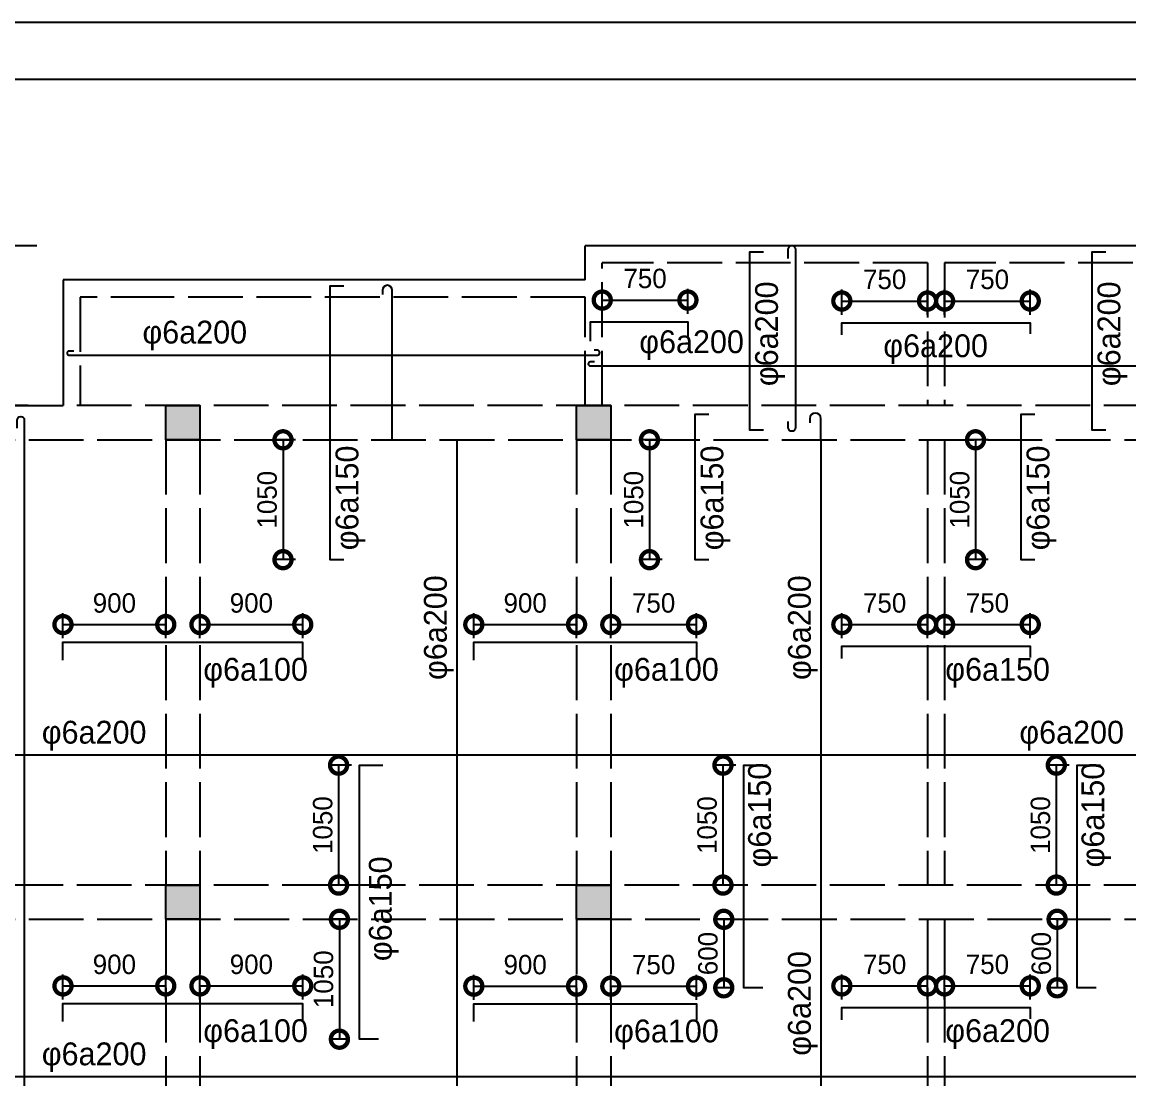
# Model space of a CAD drawing. Extents: x -103300 to -22645, y -943 to 55291.
# Drawn here: x -56054 to -46356, y 46035 to 55291 of the extents above; entities that cross this region are included whole.
import ezdxf

# ---------------------------------------------------------------- set-up
doc = ezdxf.new("R2010")
doc.units = 0
doc.header["$LTSCALE"] = 40
doc.linetypes.add('ACAD_ISO02W100', pattern=[15, 12, -3])
doc.layers.get('0').update_dxf_attribs({"linetype": 'CONTINUOUS'})
doc.layers.get('DEFPOINTS').update_dxf_attribs({"linetype": 'CONTINUOUS'})
for name, color, linetype in [('BAO', 3, 'CONTINUOUS'), ('COT', 3, 'CONTINUOUS'), ('KTHUOT', 6, 'CONTINUOUS'), ('MANH', 2, 'CONTINUOUS'), ('TEXT', 7, 'CONTINUOUS'), ('THEP', 1, 'CONTINUOUS')]:
    doc.layers.add(name, color=color, linetype=linetype)
doc.styles.add('VNI-HELVE', font='VHELVEN.TTF')
doc.styles.add('VNI-TIMES', font='VTIMESN.TTF')
doc.dimstyles.new('D1', dxfattribs={"dimscale": 0, "dimtxt": 300, "dimasz": 250, "dimexe": 250, "dimexo": 0, "dimgap": 160, "dimtad": 1, "dimdec": 0, "dimdsep": 46, "dimtxsty": 'VNI-HELVE', "dimblk1": 'ARCHTICK', "dimblk2": 'ARCHTICK', "dimsah": 1, "dimcen": 2.5, "dimclrd": 6, "dimclre": 6, "dimclrt": 6, "dimadec": 0, "dimazin": 0, "dimtfac": 1, "dimtdec": 0, "dimtmove": 0, "dimatfit": 3, "dimldrblk": 'ARCHTICK', "dimfxl": 0, "dimtolj": 1, "dimtzin": 0, "dimarcsym": 0})

# ---------------------------------------------------------------- blocks, each defined once
blk = doc.blocks.new('_DotSmall')
at = {"color": 0, "linetype": 'ByBlock', "const_width": 0.5}
blk.add_lwpolyline([(-0.0625, 0, 1), (0.0625, 0, 1)], format="xyb", close=True, dxfattribs=at)
blk = doc.blocks.new('*D70')
at = {"layer": 'DEFPOINTS', "color": 0, "linetype": 'Continuous'}
for p in [(-47220.4, 50014.2), (-47970.8, 49824.5), (-47220.4, 49824.5)]:
    blk.add_point(p, dxfattribs=at)
at = {"layer": 'KTHUOT', "color": 9, "linetype": 'Continuous', "lineweight": -2}
for p, q in [((-47970.8, 49894.5), (-47970.8, 50114.2)), ((-47220.4, 49894.5), (-47220.4, 50114.2)), ((-47970.8, 50014.2), (-47220.4, 50014.2))]:
    blk.add_line(p, q, dxfattribs=at)
at = {"layer": 'KTHUOT', "color": 9, "linetype": 'Continuous', "lineweight": -2, "xscale": 300, "yscale": 300, "zscale": 300, "rotation": 180}
blk.add_blockref('_DotSmall', (-47970.8, 50014.2), dxfattribs=at)
at = {"layer": 'KTHUOT', "color": 9, "linetype": 'Continuous', "lineweight": -2, "xscale": 300, "yscale": 300, "zscale": 300}
blk.add_blockref('_DotSmall', (-47220.4, 50014.2), dxfattribs=at)
at = {"layer": 'KTHUOT', "color": 7, "linetype": 'Continuous', "insert": (-47595.6, 50202.6), "char_height": 170, "attachment_point": 5, "style": 'VNI-TIMES'}
blk.add_mtext('\\A1;750', dxfattribs=at)
blk = doc.blocks.new('_ARCHTICK')
at = {"color": 0, "linetype": 'ByBlock', "const_width": 0.15}
blk.add_lwpolyline([(-0.5, -0.5), (0.5, 0.5)], dxfattribs=at)
blk = doc.blocks.new('*D69')
at = {"layer": 'DEFPOINTS', "color": 0, "linetype": 'Continuous'}
for p in [(-54795.8, 50014.2), (-55696.3, 49824.5), (-54795.8, 49824.5)]:
    blk.add_point(p, dxfattribs=at)
at = {"layer": 'KTHUOT', "color": 9, "linetype": 'Continuous', "lineweight": -2}
for p, q in [((-55696.3, 49894.5), (-55696.3, 50114.2)), ((-54795.8, 49894.5), (-54795.8, 50114.2)), ((-55696.3, 50014.2), (-54795.8, 50014.2))]:
    blk.add_line(p, q, dxfattribs=at)
at = {"layer": 'KTHUOT', "color": 9, "linetype": 'Continuous', "lineweight": -2, "xscale": 300, "yscale": 300, "zscale": 300, "rotation": 180}
blk.add_blockref('_DotSmall', (-55696.3, 50014.2), dxfattribs=at)
at = {"layer": 'KTHUOT', "color": 9, "linetype": 'Continuous', "lineweight": -2, "xscale": 300, "yscale": 300, "zscale": 300}
blk.add_blockref('_DotSmall', (-54795.8, 50014.2), dxfattribs=at)
at = {"layer": 'KTHUOT', "color": 7, "linetype": 'Continuous', "insert": (-55246.1, 50202.2), "char_height": 170, "attachment_point": 5, "style": 'VNI-TIMES'}
blk.add_mtext('\\A1;900', dxfattribs=at)
blk = doc.blocks.new('*D68')
at = {"layer": 'DEFPOINTS', "color": 0, "linetype": 'Continuous'}
for p in [(-53595.4, 50014.2), (-54495.8, 49824.5), (-53595.4, 49824.5)]:
    blk.add_point(p, dxfattribs=at)
at = {"layer": 'KTHUOT', "color": 9, "linetype": 'Continuous', "lineweight": -2}
for p, q in [((-54495.8, 49894.5), (-54495.8, 50114.2)), ((-53595.4, 49894.5), (-53595.4, 50114.2)), ((-54495.8, 50014.2), (-53595.4, 50014.2))]:
    blk.add_line(p, q, dxfattribs=at)
at = {"layer": 'KTHUOT', "color": 9, "linetype": 'Continuous', "lineweight": -2, "xscale": 300, "yscale": 300, "zscale": 300, "rotation": 180}
blk.add_blockref('_DotSmall', (-54495.8, 50014.2), dxfattribs=at)
at = {"layer": 'KTHUOT', "color": 9, "linetype": 'Continuous', "lineweight": -2, "xscale": 300, "yscale": 300, "zscale": 300}
blk.add_blockref('_DotSmall', (-53595.4, 50014.2), dxfattribs=at)
at = {"layer": 'KTHUOT', "color": 7, "linetype": 'Continuous', "insert": (-54045.6, 50202.2), "char_height": 170, "attachment_point": 5, "style": 'VNI-TIMES'}
blk.add_mtext('\\A1;900', dxfattribs=at)
blk = doc.blocks.new('*D71')
at = {"layer": 'DEFPOINTS', "color": 0, "linetype": 'Continuous'}
for p in [(-48120.8, 50014.2), (-48871.3, 49824.5), (-48120.8, 49824.5)]:
    blk.add_point(p, dxfattribs=at)
at = {"layer": 'KTHUOT', "color": 9, "linetype": 'Continuous', "lineweight": -2}
for p, q in [((-48871.3, 49894.5), (-48871.3, 50114.2)), ((-48120.8, 49894.5), (-48120.8, 50114.2)), ((-48871.3, 50014.2), (-48120.8, 50014.2))]:
    blk.add_line(p, q, dxfattribs=at)
at = {"layer": 'KTHUOT', "color": 9, "linetype": 'Continuous', "lineweight": -2, "xscale": 300, "yscale": 300, "zscale": 300, "rotation": 180}
blk.add_blockref('_DotSmall', (-48871.3, 50014.2), dxfattribs=at)
at = {"layer": 'KTHUOT', "color": 9, "linetype": 'Continuous', "lineweight": -2, "xscale": 300, "yscale": 300, "zscale": 300}
blk.add_blockref('_DotSmall', (-48120.8, 50014.2), dxfattribs=at)
at = {"layer": 'KTHUOT', "color": 7, "linetype": 'Continuous', "insert": (-48496.1, 50202.6), "char_height": 170, "attachment_point": 5, "style": 'VNI-TIMES'}
blk.add_mtext('\\A1;750', dxfattribs=at)
blk = doc.blocks.new('*D40')
at = {"layer": 'DEFPOINTS', "color": 0, "linetype": 'Continuous'}
for p in [(-56489.8, 53332.4), (-55926.8, 53332.4), (-56001.8, 51932.4)]:
    blk.add_point(p, dxfattribs=at)
at = {"layer": 'KTHUOT', "color": 6, "linetype": 'Continuous', "lineweight": -2}
for p, q in [((-55926.8, 53332.4), (-56739.8, 53332.4)), ((-56489.8, 51932.4), (-56489.8, 53332.4)), ((-56001.8, 51932.4), (-56739.8, 51932.4))]:
    blk.add_line(p, q, dxfattribs=at)
at = {"layer": 'KTHUOT', "color": 6, "linetype": 'Continuous', "lineweight": -2, "xscale": 250, "yscale": 250, "zscale": 250}
for p, rotation in [((-56489.8, 53332.4), 90), ((-56489.8, 51932.4), 270)]:
    blk.add_blockref('_ARCHTICK', p, dxfattribs=dict(at, rotation=rotation))
at = {"layer": 'KTHUOT', "color": 6, "linetype": 'Continuous', "insert": (-56804, 52632.4), "char_height": 300, "attachment_point": 5, "rotation": 90, "style": 'VNI-HELVE'}
blk.add_mtext('\\A1;1500', dxfattribs=at)
blk = doc.blocks.new('*D98')
at = {"layer": 'DEFPOINTS', "color": 0, "linetype": 'Continuous'}
for p in [(-47220.4, 46848.9), (-47970.8, 46659.3), (-47220.4, 46659.3)]:
    blk.add_point(p, dxfattribs=at)
at = {"layer": 'KTHUOT', "color": 9, "linetype": 'Continuous', "lineweight": -2}
for p, q in [((-47970.8, 46729.3), (-47970.8, 46948.9)), ((-47220.4, 46729.3), (-47220.4, 46948.9)), ((-47970.8, 46848.9), (-47220.4, 46848.9))]:
    blk.add_line(p, q, dxfattribs=at)
at = {"layer": 'KTHUOT', "color": 9, "linetype": 'Continuous', "lineweight": -2, "xscale": 300, "yscale": 300, "zscale": 300, "rotation": 180}
blk.add_blockref('_DotSmall', (-47970.8, 46848.9), dxfattribs=at)
at = {"layer": 'KTHUOT', "color": 9, "linetype": 'Continuous', "lineweight": -2, "xscale": 300, "yscale": 300, "zscale": 300}
blk.add_blockref('_DotSmall', (-47220.4, 46848.9), dxfattribs=at)
at = {"layer": 'KTHUOT', "color": 7, "linetype": 'Continuous', "insert": (-47595.6, 47037.3), "char_height": 170, "attachment_point": 5, "style": 'VNI-TIMES'}
blk.add_mtext('\\A1;750', dxfattribs=at)
blk = doc.blocks.new('*D104')
at = {"layer": 'DEFPOINTS', "color": 0, "linetype": 'Continuous'}
for p in [(-48120.8, 46848.9), (-48871.3, 46659.3), (-48120.8, 46659.3)]:
    blk.add_point(p, dxfattribs=at)
at = {"layer": 'KTHUOT', "color": 9, "linetype": 'Continuous', "lineweight": -2}
for p, q in [((-48871.3, 46729.3), (-48871.3, 46948.9)), ((-48120.8, 46729.3), (-48120.8, 46948.9)), ((-48871.3, 46848.9), (-48120.8, 46848.9))]:
    blk.add_line(p, q, dxfattribs=at)
at = {"layer": 'KTHUOT', "color": 9, "linetype": 'Continuous', "lineweight": -2, "xscale": 300, "yscale": 300, "zscale": 300, "rotation": 180}
blk.add_blockref('_DotSmall', (-48871.3, 46848.9), dxfattribs=at)
at = {"layer": 'KTHUOT', "color": 9, "linetype": 'Continuous', "lineweight": -2, "xscale": 300, "yscale": 300, "zscale": 300}
blk.add_blockref('_DotSmall', (-48120.8, 46848.9), dxfattribs=at)
at = {"layer": 'KTHUOT', "color": 7, "linetype": 'Continuous', "insert": (-48496.1, 47037.3), "char_height": 170, "attachment_point": 5, "style": 'VNI-TIMES'}
blk.add_mtext('\\A1;750', dxfattribs=at)
blk = doc.blocks.new('*D103')
at = {"layer": 'DEFPOINTS', "color": 0, "linetype": 'Continuous'}
for p in [(-53595.4, 46848.9), (-54495.8, 46659.3), (-53595.4, 46659.3)]:
    blk.add_point(p, dxfattribs=at)
at = {"layer": 'KTHUOT', "color": 9, "linetype": 'Continuous', "lineweight": -2}
for p, q in [((-54495.8, 46729.3), (-54495.8, 46948.9)), ((-53595.4, 46729.3), (-53595.4, 46948.9)), ((-54495.8, 46848.9), (-53595.4, 46848.9))]:
    blk.add_line(p, q, dxfattribs=at)
at = {"layer": 'KTHUOT', "color": 9, "linetype": 'Continuous', "lineweight": -2, "xscale": 300, "yscale": 300, "zscale": 300, "rotation": 180}
blk.add_blockref('_DotSmall', (-54495.8, 46848.9), dxfattribs=at)
at = {"layer": 'KTHUOT', "color": 9, "linetype": 'Continuous', "lineweight": -2, "xscale": 300, "yscale": 300, "zscale": 300}
blk.add_blockref('_DotSmall', (-53595.4, 46848.9), dxfattribs=at)
at = {"layer": 'KTHUOT', "color": 7, "linetype": 'Continuous', "insert": (-54045.6, 47036.9), "char_height": 170, "attachment_point": 5, "style": 'VNI-TIMES'}
blk.add_mtext('\\A1;900', dxfattribs=at)
blk = doc.blocks.new('*D99')
at = {"layer": 'DEFPOINTS', "color": 0, "linetype": 'Continuous'}
for p in [(-54795.8, 46848.9), (-55696.3, 46659.3), (-54795.8, 46659.3)]:
    blk.add_point(p, dxfattribs=at)
at = {"layer": 'KTHUOT', "color": 9, "linetype": 'Continuous', "lineweight": -2}
for p, q in [((-55696.3, 46729.3), (-55696.3, 46948.9)), ((-54795.8, 46729.3), (-54795.8, 46948.9)), ((-55696.3, 46848.9), (-54795.8, 46848.9))]:
    blk.add_line(p, q, dxfattribs=at)
at = {"layer": 'KTHUOT', "color": 9, "linetype": 'Continuous', "lineweight": -2, "xscale": 300, "yscale": 300, "zscale": 300, "rotation": 180}
blk.add_blockref('_DotSmall', (-55696.3, 46848.9), dxfattribs=at)
at = {"layer": 'KTHUOT', "color": 9, "linetype": 'Continuous', "lineweight": -2, "xscale": 300, "yscale": 300, "zscale": 300}
blk.add_blockref('_DotSmall', (-54795.8, 46848.9), dxfattribs=at)
at = {"layer": 'KTHUOT', "color": 7, "linetype": 'Continuous', "insert": (-55246.1, 47036.9), "char_height": 170, "attachment_point": 5, "style": 'VNI-TIMES'}
blk.add_mtext('\\A1;900', dxfattribs=at)
blk = doc.blocks.new('*D219')
at = {"layer": 'DEFPOINTS', "color": 0, "linetype": 'Continuous'}
for p in [(-50145.4, 50014.2), (-50895.8, 49824.5), (-50145.4, 49824.5)]:
    blk.add_point(p, dxfattribs=at)
at = {"layer": 'KTHUOT', "color": 9, "linetype": 'Continuous', "lineweight": -2}
for p, q in [((-50895.8, 49894.5), (-50895.8, 50114.2)), ((-50145.4, 49894.5), (-50145.4, 50114.2)), ((-50895.8, 50014.2), (-50145.4, 50014.2))]:
    blk.add_line(p, q, dxfattribs=at)
at = {"layer": 'KTHUOT', "color": 9, "linetype": 'Continuous', "lineweight": -2, "xscale": 300, "yscale": 300, "zscale": 300, "rotation": 180}
blk.add_blockref('_DotSmall', (-50895.8, 50014.2), dxfattribs=at)
at = {"layer": 'KTHUOT', "color": 9, "linetype": 'Continuous', "lineweight": -2, "xscale": 300, "yscale": 300, "zscale": 300}
blk.add_blockref('_DotSmall', (-50145.4, 50014.2), dxfattribs=at)
at = {"layer": 'KTHUOT', "color": 7, "linetype": 'Continuous', "insert": (-50520.6, 50202.6), "char_height": 170, "attachment_point": 5, "style": 'VNI-TIMES'}
blk.add_mtext('\\A1;750', dxfattribs=at)
blk = doc.blocks.new('*D220')
at = {"layer": 'DEFPOINTS', "color": 0, "linetype": 'Continuous'}
for p in [(-51195.8, 50014.2), (-52096.3, 49824.5), (-51195.8, 49824.5)]:
    blk.add_point(p, dxfattribs=at)
at = {"layer": 'KTHUOT', "color": 9, "linetype": 'Continuous', "lineweight": -2}
for p, q in [((-52096.3, 49894.5), (-52096.3, 50114.2)), ((-51195.8, 49894.5), (-51195.8, 50114.2)), ((-52096.3, 50014.2), (-51195.8, 50014.2))]:
    blk.add_line(p, q, dxfattribs=at)
at = {"layer": 'KTHUOT', "color": 9, "linetype": 'Continuous', "lineweight": -2, "xscale": 300, "yscale": 300, "zscale": 300, "rotation": 180}
blk.add_blockref('_DotSmall', (-52096.3, 50014.2), dxfattribs=at)
at = {"layer": 'KTHUOT', "color": 9, "linetype": 'Continuous', "lineweight": -2, "xscale": 300, "yscale": 300, "zscale": 300}
blk.add_blockref('_DotSmall', (-51195.8, 50014.2), dxfattribs=at)
at = {"layer": 'KTHUOT', "color": 7, "linetype": 'Continuous', "insert": (-51646.1, 50202.2), "char_height": 170, "attachment_point": 5, "style": 'VNI-TIMES'}
blk.add_mtext('\\A1;900', dxfattribs=at)
blk = doc.blocks.new('*D238')
at = {"layer": 'DEFPOINTS', "color": 0, "linetype": 'Continuous'}
for p in [(-50145.4, 46846.6), (-50895.8, 46657), (-50145.4, 46657)]:
    blk.add_point(p, dxfattribs=at)
at = {"layer": 'KTHUOT', "color": 9, "linetype": 'Continuous', "lineweight": -2}
for p, q in [((-50895.8, 46727), (-50895.8, 46946.6)), ((-50145.4, 46727), (-50145.4, 46946.6)), ((-50895.8, 46846.6), (-50145.4, 46846.6))]:
    blk.add_line(p, q, dxfattribs=at)
at = {"layer": 'KTHUOT', "color": 9, "linetype": 'Continuous', "lineweight": -2, "xscale": 300, "yscale": 300, "zscale": 300, "rotation": 180}
blk.add_blockref('_DotSmall', (-50895.8, 46846.6), dxfattribs=at)
at = {"layer": 'KTHUOT', "color": 9, "linetype": 'Continuous', "lineweight": -2, "xscale": 300, "yscale": 300, "zscale": 300}
blk.add_blockref('_DotSmall', (-50145.4, 46846.6), dxfattribs=at)
at = {"layer": 'KTHUOT', "color": 7, "linetype": 'Continuous', "insert": (-50520.6, 47035), "char_height": 170, "attachment_point": 5, "style": 'VNI-TIMES'}
blk.add_mtext('\\A1;750', dxfattribs=at)
blk = doc.blocks.new('*D239')
at = {"layer": 'DEFPOINTS', "color": 0, "linetype": 'Continuous'}
for p in [(-51195.8, 46846.6), (-52096.3, 46657), (-51195.8, 46657)]:
    blk.add_point(p, dxfattribs=at)
at = {"layer": 'KTHUOT', "color": 9, "linetype": 'Continuous', "lineweight": -2}
for p, q in [((-52096.3, 46727), (-52096.3, 46946.6)), ((-51195.8, 46727), (-51195.8, 46946.6)), ((-52096.3, 46846.6), (-51195.8, 46846.6))]:
    blk.add_line(p, q, dxfattribs=at)
at = {"layer": 'KTHUOT', "color": 9, "linetype": 'Continuous', "lineweight": -2, "xscale": 300, "yscale": 300, "zscale": 300, "rotation": 180}
blk.add_blockref('_DotSmall', (-52096.3, 46846.6), dxfattribs=at)
at = {"layer": 'KTHUOT', "color": 9, "linetype": 'Continuous', "lineweight": -2, "xscale": 300, "yscale": 300, "zscale": 300}
blk.add_blockref('_DotSmall', (-51195.8, 46846.6), dxfattribs=at)
at = {"layer": 'KTHUOT', "color": 7, "linetype": 'Continuous', "insert": (-51646.1, 47034.6), "char_height": 170, "attachment_point": 5, "style": 'VNI-TIMES'}
blk.add_mtext('\\A1;900', dxfattribs=at)
blk = doc.blocks.new('*D296')
at = {"layer": 'DEFPOINTS', "color": 0, "linetype": 'Continuous'}
for p in [(-53588.5, 51632.4), (-53768.4, 50582.7), (-53588.5, 50582.7)]:
    blk.add_point(p, dxfattribs=at)
at = {"layer": 'KTHUOT', "color": 9, "linetype": 'Continuous', "lineweight": -2}
for p, q in [((-53658.5, 51632.4), (-53838.4, 51632.4)), ((-53768.4, 51632.4), (-53768.4, 50582.7)), ((-53658.5, 50582.7), (-53838.4, 50582.7))]:
    blk.add_line(p, q, dxfattribs=at)
at = {"layer": 'KTHUOT', "color": 9, "linetype": 'Continuous', "lineweight": -2, "xscale": 300, "yscale": 300, "zscale": 300}
for p, rotation in [((-53768.4, 51632.4), 90), ((-53768.4, 50582.7), 270)]:
    blk.add_blockref('_DotSmall', p, dxfattribs=dict(at, rotation=rotation))
at = {"layer": 'KTHUOT', "color": 7, "linetype": 'Continuous', "insert": (-53906.8, 51107.6), "char_height": 170, "attachment_point": 5, "rotation": 90, "style": 'VNI-TIMES'}
blk.add_mtext('\\A1;1050', dxfattribs=at)
blk = doc.blocks.new('*D317')
at = {"layer": 'DEFPOINTS', "color": 0, "linetype": 'Continuous'}
for p in [(-53098.8, 48782.5), (-53281.3, 47732.4), (-53098.8, 47732.4)]:
    blk.add_point(p, dxfattribs=at)
at = {"layer": 'KTHUOT', "color": 9, "linetype": 'Continuous', "lineweight": -2}
for p, q in [((-53168.8, 48782.5), (-53351.3, 48782.5)), ((-53281.3, 48782.5), (-53281.3, 47732.4)), ((-53168.8, 47732.4), (-53351.3, 47732.4))]:
    blk.add_line(p, q, dxfattribs=at)
at = {"layer": 'KTHUOT', "color": 9, "linetype": 'Continuous', "lineweight": -2, "xscale": 300, "yscale": 300, "zscale": 300}
for p, rotation in [((-53281.3, 48782.5), 90), ((-53281.3, 47732.4), 270)]:
    blk.add_blockref('_DotSmall', p, dxfattribs=dict(at, rotation=rotation))
at = {"layer": 'KTHUOT', "color": 7, "linetype": 'Continuous', "insert": (-53419.7, 48257.5), "char_height": 170, "attachment_point": 5, "rotation": 90, "style": 'VNI-TIMES'}
blk.add_mtext('\\A1;1050', dxfattribs=at)
blk = doc.blocks.new('*D318')
at = {"layer": 'DEFPOINTS', "color": 0, "linetype": 'Continuous'}
for p in [(-53141.3, 47432.4), (-53274.2, 46382.5), (-53141.3, 46382.5)]:
    blk.add_point(p, dxfattribs=at)
at = {"layer": 'KTHUOT', "color": 9, "linetype": 'Continuous', "lineweight": -2}
for p, q in [((-53211.3, 47432.4), (-53344.2, 47432.4)), ((-53274.2, 47432.4), (-53274.2, 46382.5)), ((-53211.3, 46382.5), (-53344.2, 46382.5))]:
    blk.add_line(p, q, dxfattribs=at)
at = {"layer": 'KTHUOT', "color": 9, "linetype": 'Continuous', "lineweight": -2, "xscale": 300, "yscale": 300, "zscale": 300}
for p, rotation in [((-53274.2, 47432.4), 90), ((-53274.2, 46382.5), 270)]:
    blk.add_blockref('_DotSmall', p, dxfattribs=dict(at, rotation=rotation))
at = {"layer": 'KTHUOT', "color": 7, "linetype": 'Continuous', "insert": (-53412.6, 46907.5), "char_height": 170, "attachment_point": 5, "rotation": 90, "style": 'VNI-TIMES'}
blk.add_mtext('\\A1;1050', dxfattribs=at)
blk = doc.blocks.new('*D335')
at = {"layer": 'DEFPOINTS', "color": 0, "linetype": 'Continuous'}
for p in [(-49730.7, 48782.5), (-49913.1, 47732.4), (-49730.7, 47732.4)]:
    blk.add_point(p, dxfattribs=at)
at = {"layer": 'KTHUOT', "color": 9, "linetype": 'Continuous', "lineweight": -2}
for p, q in [((-49800.7, 48782.5), (-49983.1, 48782.5)), ((-49913.1, 48782.5), (-49913.1, 47732.4)), ((-49800.7, 47732.4), (-49983.1, 47732.4))]:
    blk.add_line(p, q, dxfattribs=at)
at = {"layer": 'KTHUOT', "color": 9, "linetype": 'Continuous', "lineweight": -2, "xscale": 300, "yscale": 300, "zscale": 300}
for p, rotation in [((-49913.1, 48782.5), 90), ((-49913.1, 47732.4), 270)]:
    blk.add_blockref('_DotSmall', p, dxfattribs=dict(at, rotation=rotation))
at = {"layer": 'KTHUOT', "color": 7, "linetype": 'Continuous', "insert": (-50051.5, 48257.5), "char_height": 170, "attachment_point": 5, "rotation": 90, "style": 'VNI-TIMES'}
blk.add_mtext('\\A1;1050', dxfattribs=at)
blk = doc.blocks.new('*D336')
at = {"layer": 'DEFPOINTS', "color": 0, "linetype": 'Continuous'}
for p in [(-49773.1, 47432.4), (-49906, 46832.5), (-49773.1, 46832.5)]:
    blk.add_point(p, dxfattribs=at)
at = {"layer": 'KTHUOT', "color": 9, "linetype": 'Continuous', "lineweight": -2}
for p, q in [((-49843.1, 47432.4), (-49976, 47432.4)), ((-49906, 47432.4), (-49906, 46832.5)), ((-49843.1, 46832.5), (-49976, 46832.5))]:
    blk.add_line(p, q, dxfattribs=at)
at = {"layer": 'KTHUOT', "color": 9, "linetype": 'Continuous', "lineweight": -2, "xscale": 300, "yscale": 300, "zscale": 300}
for p, rotation in [((-49906, 47432.4), 90), ((-49906, 46832.5), 270)]:
    blk.add_blockref('_DotSmall', p, dxfattribs=dict(at, rotation=rotation))
at = {"layer": 'KTHUOT', "color": 7, "linetype": 'Continuous', "insert": (-50044.1, 47132.5), "char_height": 170, "attachment_point": 5, "rotation": 90, "style": 'VNI-TIMES'}
blk.add_mtext('\\A1;600', dxfattribs=at)
blk = doc.blocks.new('*D337')
at = {"layer": 'DEFPOINTS', "color": 0, "linetype": 'Continuous'}
for p in [(-46809.5, 48782.5), (-46991.9, 47732.4), (-46809.5, 47732.4)]:
    blk.add_point(p, dxfattribs=at)
at = {"layer": 'KTHUOT', "color": 9, "linetype": 'Continuous', "lineweight": -2}
for p, q in [((-46879.5, 48782.5), (-47061.9, 48782.5)), ((-46991.9, 48782.5), (-46991.9, 47732.4)), ((-46879.5, 47732.4), (-47061.9, 47732.4))]:
    blk.add_line(p, q, dxfattribs=at)
at = {"layer": 'KTHUOT', "color": 9, "linetype": 'Continuous', "lineweight": -2, "xscale": 300, "yscale": 300, "zscale": 300}
for p, rotation in [((-46991.9, 48782.5), 90), ((-46991.9, 47732.4), 270)]:
    blk.add_blockref('_DotSmall', p, dxfattribs=dict(at, rotation=rotation))
at = {"layer": 'KTHUOT', "color": 7, "linetype": 'Continuous', "insert": (-47130.3, 48257.5), "char_height": 170, "attachment_point": 5, "rotation": 90, "style": 'VNI-TIMES'}
blk.add_mtext('\\A1;1050', dxfattribs=at)
blk = doc.blocks.new('*D338')
at = {"layer": 'DEFPOINTS', "color": 0, "linetype": 'Continuous'}
for p in [(-46851.9, 47432.4), (-46984.8, 46832.5), (-46851.9, 46832.5)]:
    blk.add_point(p, dxfattribs=at)
at = {"layer": 'KTHUOT', "color": 9, "linetype": 'Continuous', "lineweight": -2}
for p, q in [((-46921.9, 47432.4), (-47054.8, 47432.4)), ((-46984.8, 47432.4), (-46984.8, 46832.5)), ((-46921.9, 46832.5), (-47054.8, 46832.5))]:
    blk.add_line(p, q, dxfattribs=at)
at = {"layer": 'KTHUOT', "color": 9, "linetype": 'Continuous', "lineweight": -2, "xscale": 300, "yscale": 300, "zscale": 300}
for p, rotation in [((-46984.8, 47432.4), 90), ((-46984.8, 46832.5), 270)]:
    blk.add_blockref('_DotSmall', p, dxfattribs=dict(at, rotation=rotation))
at = {"layer": 'KTHUOT', "color": 7, "linetype": 'Continuous', "insert": (-47122.9, 47132.5), "char_height": 170, "attachment_point": 5, "rotation": 90, "style": 'VNI-TIMES'}
blk.add_mtext('\\A1;600', dxfattribs=at)
blk = doc.blocks.new('*D488')
at = {"layer": 'DEFPOINTS', "color": 0, "linetype": 'Continuous'}
for p in [(-50377.1, 51632.4), (-50557, 50582.7), (-50377.1, 50582.7)]:
    blk.add_point(p, dxfattribs=at)
at = {"layer": 'KTHUOT', "color": 9, "linetype": 'Continuous', "lineweight": -2}
for p, q in [((-50447.1, 51632.4), (-50627, 51632.4)), ((-50557, 51632.4), (-50557, 50582.7)), ((-50447.1, 50582.7), (-50627, 50582.7))]:
    blk.add_line(p, q, dxfattribs=at)
at = {"layer": 'KTHUOT', "color": 9, "linetype": 'Continuous', "lineweight": -2, "xscale": 300, "yscale": 300, "zscale": 300}
for p, rotation in [((-50557, 51632.4), 90), ((-50557, 50582.7), 270)]:
    blk.add_blockref('_DotSmall', p, dxfattribs=dict(at, rotation=rotation))
at = {"layer": 'KTHUOT', "color": 7, "linetype": 'Continuous', "insert": (-50695.4, 51107.6), "char_height": 170, "attachment_point": 5, "rotation": 90, "style": 'VNI-TIMES'}
blk.add_mtext('\\A1;1050', dxfattribs=at)
blk = doc.blocks.new('*D489')
at = {"layer": 'DEFPOINTS', "color": 0, "linetype": 'Continuous'}
for p in [(-47519.9, 51632.4), (-47699.8, 50582.7), (-47519.9, 50582.7)]:
    blk.add_point(p, dxfattribs=at)
at = {"layer": 'KTHUOT', "color": 9, "linetype": 'Continuous', "lineweight": -2}
for p, q in [((-47589.9, 51632.4), (-47769.8, 51632.4)), ((-47699.8, 51632.4), (-47699.8, 50582.7)), ((-47589.9, 50582.7), (-47769.8, 50582.7))]:
    blk.add_line(p, q, dxfattribs=at)
at = {"layer": 'KTHUOT', "color": 9, "linetype": 'Continuous', "lineweight": -2, "xscale": 300, "yscale": 300, "zscale": 300}
for p, rotation in [((-47699.8, 51632.4), 90), ((-47699.8, 50582.7), 270)]:
    blk.add_blockref('_DotSmall', p, dxfattribs=dict(at, rotation=rotation))
at = {"layer": 'KTHUOT', "color": 7, "linetype": 'Continuous', "insert": (-47838.2, 51107.6), "char_height": 170, "attachment_point": 5, "rotation": 90, "style": 'VNI-TIMES'}
blk.add_mtext('\\A1;1050', dxfattribs=at)
blk = doc.blocks.new('*D500')
at = {"layer": 'DEFPOINTS', "color": 0, "linetype": 'Continuous'}
for p in [(-50220.4, 52856.3), (-50970.8, 52666.7), (-50220.4, 52666.7)]:
    blk.add_point(p, dxfattribs=at)
at = {"layer": 'KTHUOT', "color": 9, "linetype": 'Continuous', "lineweight": -2}
for p, q in [((-50970.8, 52736.7), (-50970.8, 52956.3)), ((-50220.4, 52736.7), (-50220.4, 52956.3)), ((-50970.8, 52856.3), (-50220.4, 52856.3))]:
    blk.add_line(p, q, dxfattribs=at)
at = {"layer": 'KTHUOT', "color": 9, "linetype": 'Continuous', "lineweight": -2, "xscale": 300, "yscale": 300, "zscale": 300, "rotation": 180}
blk.add_blockref('_DotSmall', (-50970.8, 52856.3), dxfattribs=at)
at = {"layer": 'KTHUOT', "color": 9, "linetype": 'Continuous', "lineweight": -2, "xscale": 300, "yscale": 300, "zscale": 300}
blk.add_blockref('_DotSmall', (-50220.4, 52856.3), dxfattribs=at)
at = {"layer": 'KTHUOT', "color": 7, "linetype": 'Continuous', "insert": (-50595.6, 53044.7), "char_height": 170, "attachment_point": 5, "style": 'VNI-TIMES'}
blk.add_mtext('\\A1;750', dxfattribs=at)
blk = doc.blocks.new('*D498')
at = {"layer": 'DEFPOINTS', "color": 0, "linetype": 'Continuous'}
for p in [(-47220.4, 52848.2), (-47970.8, 52658.5), (-47220.4, 52658.5)]:
    blk.add_point(p, dxfattribs=at)
at = {"layer": 'KTHUOT', "color": 9, "linetype": 'Continuous', "lineweight": -2}
for p, q in [((-47970.8, 52728.5), (-47970.8, 52948.2)), ((-47220.4, 52728.5), (-47220.4, 52948.2)), ((-47970.8, 52848.2), (-47220.4, 52848.2))]:
    blk.add_line(p, q, dxfattribs=at)
at = {"layer": 'KTHUOT', "color": 9, "linetype": 'Continuous', "lineweight": -2, "xscale": 300, "yscale": 300, "zscale": 300, "rotation": 180}
blk.add_blockref('_DotSmall', (-47970.8, 52848.2), dxfattribs=at)
at = {"layer": 'KTHUOT', "color": 9, "linetype": 'Continuous', "lineweight": -2, "xscale": 300, "yscale": 300, "zscale": 300}
blk.add_blockref('_DotSmall', (-47220.4, 52848.2), dxfattribs=at)
at = {"layer": 'KTHUOT', "color": 7, "linetype": 'Continuous', "insert": (-47595.6, 53036.6), "char_height": 170, "attachment_point": 5, "style": 'VNI-TIMES'}
blk.add_mtext('\\A1;750', dxfattribs=at)
blk = doc.blocks.new('*D499')
at = {"layer": 'DEFPOINTS', "color": 0, "linetype": 'Continuous'}
for p in [(-48120.8, 52848.2), (-48871.3, 52658.5), (-48120.8, 52658.5)]:
    blk.add_point(p, dxfattribs=at)
at = {"layer": 'KTHUOT', "color": 9, "linetype": 'Continuous', "lineweight": -2}
for p, q in [((-48871.3, 52728.5), (-48871.3, 52948.2)), ((-48120.8, 52728.5), (-48120.8, 52948.2)), ((-48871.3, 52848.2), (-48120.8, 52848.2))]:
    blk.add_line(p, q, dxfattribs=at)
at = {"layer": 'KTHUOT', "color": 9, "linetype": 'Continuous', "lineweight": -2, "xscale": 300, "yscale": 300, "zscale": 300, "rotation": 180}
blk.add_blockref('_DotSmall', (-48871.3, 52848.2), dxfattribs=at)
at = {"layer": 'KTHUOT', "color": 9, "linetype": 'Continuous', "lineweight": -2, "xscale": 300, "yscale": 300, "zscale": 300}
blk.add_blockref('_DotSmall', (-48120.8, 52848.2), dxfattribs=at)
at = {"layer": 'KTHUOT', "color": 7, "linetype": 'Continuous', "insert": (-48496.1, 53036.6), "char_height": 170, "attachment_point": 5, "style": 'VNI-TIMES'}
blk.add_mtext('\\A1;750', dxfattribs=at)

msp = doc.modelspace()

# ---------------------------------------------------------------- linework, layer by layer
at = {"layer": 'BAO', "color": 3, "linetype": 'Continuous'}
for points in [[(-22645, -943.4), (-103300.5, -943.4), (-103300.5, 55290.9), (-22645, 55290.9)], [(-23145, -443.4), (-102800.5, -443.4), (-102800.5, 54790.9), (-23145, 54790.9)]]:
    msp.add_lwpolyline(points, close=True, dxfattribs=at)
at = {"layer": 'COT'}
for points in [[(-54495.8, 51632.4), (-54795.8, 51632.4), (-54795.8, 51932.4), (-54495.8, 51932.4)], [(-50895.8, 51632.4), (-51195.8, 51632.4), (-51195.8, 51932.4), (-50895.8, 51932.4)], [(-54495.8, 47432.4), (-54795.8, 47432.4), (-54795.8, 47732.4), (-54495.8, 47732.4)], [(-50895.8, 47432.4), (-51195.8, 47432.4), (-51195.8, 47732.4), (-50895.8, 47732.4)]]:
    msp.add_lwpolyline(points, close=True, dxfattribs=at)
for points in [[(-54495.8, 51632.4), (-54795.8, 51632.4), (-54495.8, 51932.4), (-54795.8, 51932.4)], [(-50895.8, 51632.4), (-51195.8, 51632.4), (-50895.8, 51932.4), (-51195.8, 51932.4)], [(-54495.8, 47432.4), (-54795.8, 47432.4), (-54495.8, 47732.4), (-54795.8, 47732.4)], [(-50895.8, 47432.4), (-51195.8, 47432.4), (-50895.8, 47732.4), (-51195.8, 47732.4)]]:
    msp.add_solid(points, dxfattribs=at)
at = {"layer": 'MANH', "linetype": 'ACAD_ISO02W100'}
for p, q in [((-50895.8, 53332.4), (-51120.8, 53332.4)), ((-48120.8, 53182.4), (-50970.8, 53182.4)), ((-50970.8, 51932.4), (-50970.8, 53182.4)), ((-48120.8, 53182.4), (-48120.8, 51932.4)), ((-45120.8, 53182.4), (-47970.8, 53182.4)), ((-47970.8, 53182.4), (-47970.8, 51932.4)), ((-54795.8, 52882.4), (-55545.8, 52882.4)), ((-55545.8, 52882.4), (-55545.8, 51932.4)), ((-51120.8, 52882.4), (-54795.8, 52882.4)), ((-51120.8, 51932.4), (-51120.8, 52882.4)), ((-54495.8, 51932.4), (-55695.8, 51932.4)), ((-50895.8, 51932.4), (-54495.8, 51932.4)), ((-47895.8, 51932.4), (-50895.8, 51932.4)), ((-44895.8, 51932.4), (-47895.8, 51932.4)), ((-58395.8, 51632.4), (-54795.8, 51632.4)), ((-54795.8, 51632.4), (-51195.8, 51632.4)), ((-54795.8, 51632.4), (-54795.8, 47732.4)), ((-54495.8, 51632.4), (-54495.8, 47732.4)), ((-51195.8, 51632.4), (-48195.8, 51632.4)), ((-51195.8, 51632.4), (-51195.8, 47732.4)), ((-50895.8, 51632.4), (-50895.8, 47732.4)), ((-48195.8, 51632.4), (-45195.8, 51632.4)), ((-48120.8, 51632.4), (-48120.8, 47732.4)), ((-47970.8, 51632.4), (-47970.8, 47732.4)), ((-54495.8, 47732.4), (-58095.8, 47732.4)), ((-50895.8, 47732.4), (-54495.8, 47732.4)), ((-47895.8, 47732.4), (-50895.8, 47732.4)), ((-44895.8, 47732.4), (-47895.8, 47732.4)), ((-58395.8, 47432.4), (-54795.8, 47432.4)), ((-54795.8, 47432.4), (-51195.8, 47432.4)), ((-54795.8, 47432.4), (-54795.8, 43532.4)), ((-54495.8, 47432.4), (-54495.8, 43532.4)), ((-51195.8, 47432.4), (-51195.8, 43532.4)), ((-51195.8, 47432.4), (-48195.8, 47432.4)), ((-50895.8, 47432.4), (-50895.8, 43532.4)), ((-48195.8, 47432.4), (-45195.8, 47432.4)), ((-48120.8, 47432.4), (-48120.8, 45282.4)), ((-47970.8, 47432.4), (-47970.8, 45282.4))]:
    msp.add_line(p, q, dxfattribs=at)
at = {"layer": 'MANH', "linetype": 'Continuous'}
for p, q in [((-47895.8, 53332.4), (-51120.8, 53332.4)), ((-51120.8, 53032.4), (-51120.8, 53332.4)), ((-44970.8, 53332.4), (-47895.8, 53332.4)), ((-55695.8, 53032.4), (-55695.8, 51932.4)), ((-54795.8, 53032.4), (-55695.8, 53032.4)), ((-51120.8, 53032.4), (-54795.8, 53032.4))]:
    msp.add_line(p, q, dxfattribs=at)
at = {"layer": 'MANH', "color": 2, "linetype": 'Continuous'}
msp.add_lwpolyline([(-60795.8, 51932.4), (-55695.8, 51932.4)], dxfattribs=at)
at = {"layer": 'THEP'}
for points in [[(-49557.7, 53274.7), (-49681.2, 53274.7), (-49681.2, 51720.1), (-49557.7, 51720.1)], [(-46557.7, 53274.7), (-46681.2, 53274.7), (-46681.2, 51720.1), (-46557.7, 51720.1)], [(-53234.1, 52977.8), (-53357.6, 52977.8), (-53357.6, 50582.7), (-53234.1, 50582.7)], [(-51072.8, 52497.7), (-51072.8, 52666.7), (-50220.4, 52666.7), (-50220.4, 52523.7)], [(-48871.3, 52552.1), (-48871.3, 52658.5), (-47220.4, 52658.5), (-47220.4, 52559.7)], [(-50036.3, 51854.6), (-50159.8, 51854.6), (-50159.8, 50582.7), (-50036.3, 50582.7)], [(-47179.1, 51854.6), (-47302.6, 51854.6), (-47302.6, 50582.7), (-47179.1, 50582.7)], [(-55696.5, 49703.6), (-55696.5, 49860.5), (-53596.1, 49860.5), (-53596.1, 49715.7)], [(-52096.5, 49703.6), (-52096.5, 49860.5), (-50146.1, 49860.5), (-50146.1, 49715.7)], [(-48871.3, 49718.1), (-48871.3, 49824.5), (-47220.4, 49824.5), (-47220.4, 49725.7)], [(-52931, 46382.5), (-53098.8, 46382.5), (-53098.8, 48782.5), (-52893.9, 48782.5)], [(-49562.9, 46832.5), (-49730.7, 46832.5), (-49730.7, 48782.5), (-49525.8, 48782.5)], [(-46641.6, 46832.5), (-46809.5, 46832.5), (-46809.5, 48782.5), (-46604.6, 48782.5)], [(-55696.5, 46538.4), (-55696.5, 46695.3), (-53596.1, 46695.3), (-53596.1, 46550.5)], [(-52096.5, 46536.1), (-52096.5, 46693), (-50146.1, 46693), (-50146.1, 46548.1)], [(-48871.3, 46552.9), (-48871.3, 46659.3), (-47220.4, 46659.3), (-47220.4, 46560.5)]]:
    msp.add_lwpolyline(points, dxfattribs=at)
for points in [[(-49341.6, 53219.8), (-49341.6, 53301.4, -1), (-49278.1, 53301.4), (-49278.1, 51738.7, -1), (-49341.4, 51738.7), (-49341.4, 51793.1)], [(-52810.7, 51632.4), (-52810.7, 52942.3, 1), (-52897.3, 52942.3), (-52897.3, 52905.8)], [(-55602.6, 52409.3), (-55643.8, 52409.3, 1), (-55643.8, 52374.9), (-51013, 52374.9, 1), (-51013, 52416.3), (-51040.5, 52416.3)], [(-51040.2, 52315), (-51075.5, 52315, 1), (-51075.5, 52279.7), (-45006, 52279.7, 1), (-45006, 52309.1), (-45035.4, 52309.1)], [(-56098.5, 51734.7), (-56098.5, 51805.8, -1), (-56035.3, 51805.8), (-56035.3, 43367.3, -1), (-56106.3, 43367.3), (-56106.3, 43430.5)], [(-49055.4, 51632.4), (-49055.4, 51818.3, 1), (-49152.8, 51818.3), (-49152.8, 51781.8)], [(-52245.2, 51632.4), (-52245.2, 43367.3, -1), (-52316.2, 43367.3), (-52316.2, 43430.5)], [(-49055.4, 51632.4), (-49055.4, 43334.7, -1), (-49132.6, 43334.7), (-49132.6, 43411.5)], [(-37904.3, 48960.9), (-37819.1, 48960.9, -1), (-37819.1, 48870.6), (-37819.1, 48870.6), (-71489.6, 48870.6, -1), (-71489.6, 48955.4), (-71425.5, 48955.4)], [(-37904.3, 46143.5), (-37819.1, 46143.5, -1), (-37819.1, 46053.2), (-37819.1, 46053.2), (-71489.6, 46053.2, -1), (-71489.6, 46138), (-71425.5, 46138)]]:
    msp.add_lwpolyline(points, format="xyb", dxfattribs=at)

# ---------------------------------------------------------------- texts
at = {"layer": 'TEXT', "char_height": 200, "width": 982.857, "attachment_point": 1, "rotation": 90, "style": 'VNI-TIMES'}
for s, insert in [('{\\fSymbol|b0|i0|c2|p16;f}6a200', (-49631.1, 52102.4)), ('{\\fSymbol|b0|i0|c2|p16;f}6a200', (-46631.1, 52102.4)), ('{\\fSymbol|b0|i0|c2|p16;f}6a150', (-53307.5, 50664.9)), ('{\\fSymbol|b0|i0|c2|p16;f}6a150', (-50109.8, 50664.9)), ('{\\fSymbol|b0|i0|c2|p16;f}6a150', (-47252.5, 50664.9)), ('{\\fSymbol|b0|i0|c2|p16;f}6a200', (-52533.1, 49528.7)), ('{\\fSymbol|b0|i0|c2|p16;f}6a200', (-49343.4, 49528.7)), ('{\\fSymbol|b0|i0|c2|p16;f}6a150', (-49692.9, 47886.7)), ('{\\fSymbol|b0|i0|c2|p16;f}6a150', (-46771.7, 47886.7)), ('{\\fSymbol|b0|i0|c2|p16;f}6a150', (-53015.9, 47065.9)), ('{\\fSymbol|b0|i0|c2|p16;f}6a200', (-49343.4, 46237.2))]:
    msp.add_mtext(s, dxfattribs=dict(at, insert=insert))
at = {"layer": 'TEXT', "char_height": 200, "width": 982.857, "attachment_point": 1, "style": 'VNI-TIMES'}
for s, insert in [('{\\fSymbol|b0|i0|c2|p16;f}6a200', (-55000.1, 52675.7)), ('{\\fSymbol|b0|i0|c2|p16;f}6a200', (-50646.7, 52591.5)), ('{\\fSymbol|b0|i0|c2|p16;f}6a200', (-48508.2, 52556.3)), ('{\\fSymbol|b0|i0|c2|p16;f}6a100', (-54467, 49722.3)), ('{\\fSymbol|b0|i0|c2|p16;f}6a100', (-50867, 49722.3)), ('{\\fSymbol|b0|i0|c2|p16;f}6a150', (-47964.9, 49722.3)), ('{\\fSymbol|b0|i0|c2|p16;f}6a200', (-55882.1, 49171.4)), ('{\\fSymbol|b0|i0|c2|p16;f}6a200', (-47315.8, 49171.4)), ('{\\fSymbol|b0|i0|c2|p16;f}6a100', (-54467, 46557.1)), ('{\\fSymbol|b0|i0|c2|p16;f}6a100', (-50867, 46554.7)), ('{\\fSymbol|b0|i0|c2|p16;f}6a200', (-47964.9, 46557.1)), ('{\\fSymbol|b0|i0|c2|p16;f}6a200', (-55882.1, 46353.9))]:
    msp.add_mtext(s, dxfattribs=dict(at, insert=insert))

# ---------------------------------------------------------------- dimensions: what is measured, and where the dimension line sits
at = {"layer": 'KTHUOT', "color": 6, "linetype": 'Continuous'}
dim = msp.add_linear_dim(base=(-56489.8, 53332.4), p1=(-56001.8, 51932.4), p2=(-55926.8, 53332.4), angle=90, text='1500', dimstyle='D1', override={"dimscale": 1}, dxfattribs=at)
dim.commit()
dim.dimension.update_dxf_attribs({"geometry": '*D40', "text_midpoint": (-56804, 52632.4)})
for base, p1, p2, picture, middle in [((-50220.4, 52856.3), (-50970.8, 52666.7), (-50220.4, 52666.7), '*D500', (-50595.6, 53044.7)), ((-48120.8347, 52848.1608), (-48871.2719, 52658.5201), (-48120.8347, 52658.5201), '*D499', (-48496.0533, 53036.5658)), ((-47220.4, 52848.2), (-47970.8, 52658.5), (-47220.4, 52658.5), '*D498', (-47595.6, 53036.6)), ((-54795.8347, 50014.1607), (-55696.2719, 49824.52), (-54795.8347, 49824.52), '*D69', (-55246.0533, 50202.1874)), ((-53595.4, 50014.2), (-54495.8, 49824.5), (-53595.4, 49824.5), '*D68', (-54045.6, 50202.2)), ((-51195.8347, 50014.1607), (-52096.2719, 49824.52), (-51195.8347, 49824.52), '*D220', (-51646.0533, 50202.1874)), ((-50145.4, 50014.2), (-50895.8, 49824.5), (-50145.4, 49824.5), '*D219', (-50520.6, 50202.6)), ((-48120.8347, 50014.1607), (-48871.2719, 49824.52), (-48120.8347, 49824.52), '*D71', (-48496.0533, 50202.5657)), ((-47220.4, 50014.2), (-47970.8, 49824.5), (-47220.4, 49824.5), '*D70', (-47595.6, 50202.6)), ((-54795.8347, 46848.9213), (-55696.2719, 46659.2806), (-54795.8347, 46659.2806), '*D99', (-55246.0533, 47036.948)), ((-53595.4, 46848.9), (-54495.8, 46659.3), (-53595.4, 46659.3), '*D103', (-54045.6, 47036.9)), ((-51195.8347, 46846.5931), (-52096.2719, 46656.9525), (-51195.8347, 46656.9525), '*D239', (-51646.0533, 47034.6198)), ((-50145.4, 46846.6), (-50895.8, 46657), (-50145.4, 46657), '*D238', (-50520.6, 47035)), ((-48120.8347, 46848.9213), (-48871.2719, 46659.2806), (-48120.8347, 46659.2806), '*D104', (-48496.0533, 47037.3263)), ((-47220.4, 46848.9), (-47970.8, 46659.3), (-47220.4, 46659.3), '*D98', (-47595.6, 47037.3))]:
    dim = msp.add_linear_dim(base=base, p1=p1, p2=p2, dimstyle='D1', override={"dimscale": 1, "dimtxt": 170, "dimasz": 300, "dimexe": 100, "dimexo": 70, "dimgap": 100, "dimtxsty": 'VNI-TIMES', "dimblk1": 'DotSmall', "dimblk2": 'DotSmall', "dimclrd": 9, "dimclre": 9, "dimclrt": 7}, dxfattribs=at)
    dim.commit()
    dim.dimension.update_dxf_attribs({"geometry": picture, "text_midpoint": middle})
for base, p1, p2, picture, middle in [((-53768.4, 50582.7), (-53588.5, 51632.4), (-53588.5, 50582.7), '*D296', (-53906.8, 51107.6)), ((-50557, 50582.7), (-50377.1, 51632.4), (-50377.1, 50582.7), '*D488', (-50695.4, 51107.6)), ((-47699.8, 50582.7), (-47519.9, 51632.4), (-47519.9, 50582.7), '*D489', (-47838.2, 51107.6)), ((-53281.3, 47732.4), (-53098.8, 48782.5), (-53098.8, 47732.4), '*D317', (-53419.7, 48257.5)), ((-49913.1, 47732.4), (-49730.7, 48782.5), (-49730.7, 47732.4), '*D335', (-50051.5, 48257.5)), ((-46991.9, 47732.4), (-46809.5, 48782.5), (-46809.5, 47732.4), '*D337', (-47130.3, 48257.5)), ((-53274.2, 46382.5), (-53141.3, 47432.4), (-53141.3, 46382.5), '*D318', (-53412.6, 46907.5)), ((-49906, 46832.5), (-49773.1, 47432.4), (-49773.1, 46832.5), '*D336', (-50044.1, 47132.5)), ((-46984.8, 46832.5), (-46851.9, 47432.4), (-46851.9, 46832.5), '*D338', (-47122.9, 47132.5))]:
    dim = msp.add_linear_dim(base=base, p1=p1, p2=p2, angle=90, dimstyle='D1', override={"dimscale": 1, "dimtxt": 170, "dimasz": 300, "dimexe": 70, "dimexo": 70, "dimgap": 50, "dimtxsty": 'VNI-TIMES', "dimblk1": 'DotSmall', "dimblk2": 'DotSmall', "dimclrd": 9, "dimclre": 9, "dimclrt": 7}, dxfattribs=at)
    dim.commit()
    dim.dimension.update_dxf_attribs({"geometry": picture, "text_midpoint": middle})

doc.saveas('drawing.dxf')
